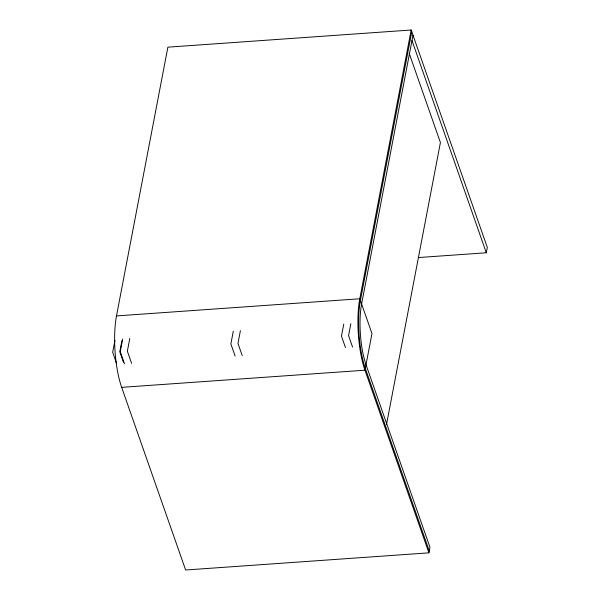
<?xml version="1.0" encoding="UTF-8"?>
<svg xmlns="http://www.w3.org/2000/svg" width="600" height="600" viewBox="0 0 600 600"><rect width="100%" height="100%" fill="white"/><g stroke="black" fill="none" stroke-linecap="round" stroke-linejoin="round"><path stroke-width="0.9" d="M413.002 35.22L361.612 303.983A43.05 11.587 86 0 0 366.015 364.702L429.975 547.342L428.918 552.84L185.625 570L121.665 387.36A50.648 13.628 86 0 1 116.49 315.923L167.88 47.16L411.173 30L487.32 247.425L486.293 252.772L418.245 257.572M114.968 340.305L112.68 352.26L116.64 363.57M121.89 340.725L119.782 351.757L123.435 362.197M122.708 339L120.27 351.735L124.515 363.855M129.803 338.498L127.365 351.233L131.61 363.353M233.31 331.163L230.865 343.935L235.11 356.055M240.405 330.66L237.96 343.433L242.205 355.553M343.755 324.165L341.468 336.135L345.48 347.603M350.85 323.663L348.562 335.632L352.575 347.1M411.173 30L359.782 298.763A50.648 13.628 86 0 0 364.957 370.2L428.918 552.84M411.78 31.74L360.397 300.502A48.113 12.945 86 0 0 365.31 368.37L429.27 551.01M386.558 424.215L440.415 142.53L409.207 53.415M116.49 315.923L359.782 298.763L371.97 333.548L364.957 370.2L121.665 387.36M411.982 40.56L486.293 252.772"/></g></svg>
